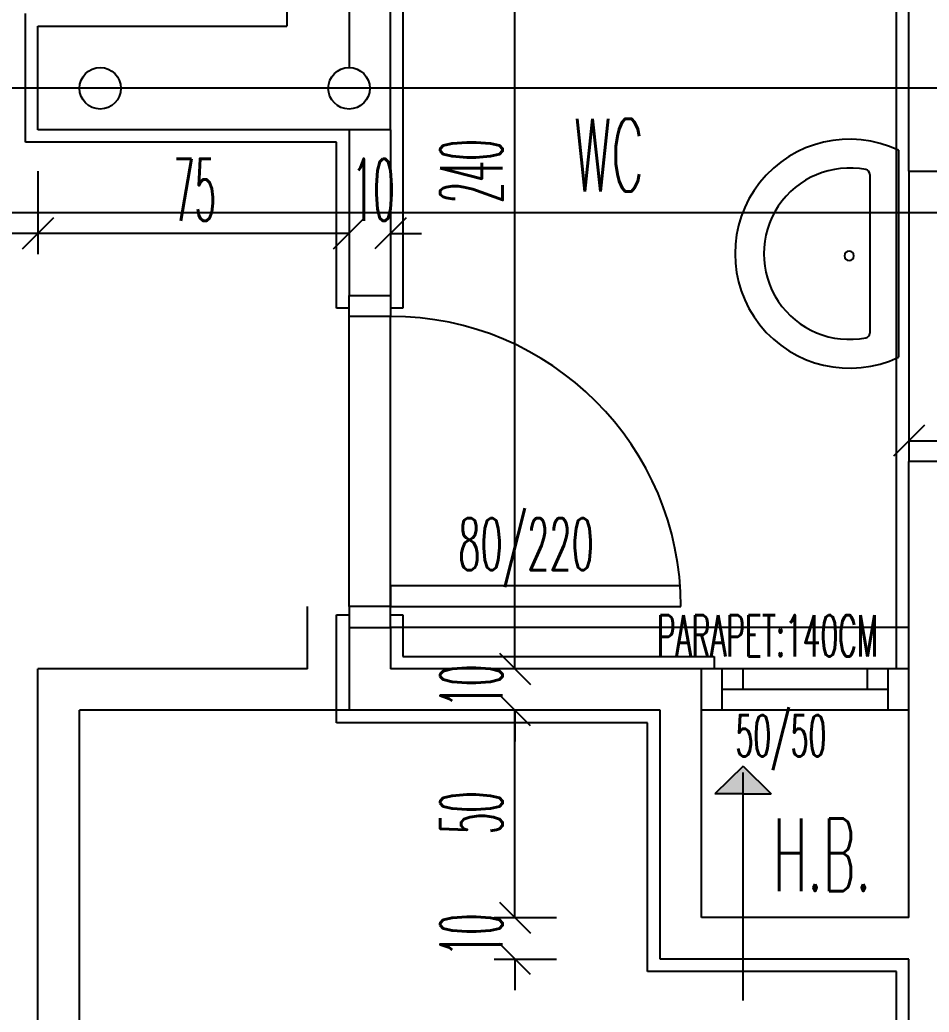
# Model space of a CAD drawing. Extents: x 78 to 306, y -397 to 18.
# Drawn here: x 271.23827 to 271.28212, y -396.52612 to -396.47826 of the extents above; entities that cross this region are included whole.
import ezdxf

# ---------------------------------------------------------------- set-up
doc = ezdxf.new("R2010")
doc.units = 0
doc.header["$LTSCALE"] = 0.5
doc.header["$MEASUREMENT"] = 0
doc.linetypes.add('DASHDOT2', pattern=[0.5, 0.25, -0.125, 0, -0.125])
doc.linetypes.add('DOT2', pattern=[0.125, 0, -0.125])
doc.layers.get('0').update_dxf_attribs({"linetype": 'CONTINUOUS'})
for name, color, linetype in [('AKS', 5, 'DASHDOT2'), ('ASHADE', 7, 'CONTINUOUS'), ('DUVAR', 6, 'CONTINUOUS'), ('IZDUSUM', 2, 'DOT2'), ('KAPI', 1, 'CONTINUOUS'), ('KOLON', 4, 'CONTINUOUS'), ('MERDIVEN', 3, 'CONTINUOUS'), ('OLCU', 31, 'CONTINUOUS'), ('SIVA', 7, 'CONTINUOUS'), ('TEFRIS', 11, 'CONTINUOUS')]:
    doc.layers.add(name, color=color, linetype=linetype)
doc.styles.add('ICMEKAN', font='romans.shx', dxfattribs={"width": 0.55, "height": 0.2})
doc.styles.add('OLCU', font='romans.shx', dxfattribs={"width": 0.6, "height": 0.125})
doc.styles.add('OLCUIC', font='ROMANS.SHX', dxfattribs={"width": 0.4, "height": 0.15})

msp = doc.modelspace()

# ---------------------------------------------------------------- hatches: boundary and pattern name
at = {"layer": 'KAPI', "ltscale": 1.4}
msp.add_hatch(color=256, dxfattribs=at).paths.add_polyline_path([(271.2745018298027, -396.5155924651806), (271.2731439419348, -396.5155924651806), (271.2717860540669, -396.5155924651806), (271.2731439419348, -396.5142626382514)])

# ---------------------------------------------------------------- linework, layer by layer
at = {"color": 0, "linetype": 'ByBlock'}
for p, q in [((271.238393941935, -396.4893098737721), (271.239893941935, -396.4878098737721)), ((271.239893941935, -396.4878098737721), (271.238393941935, -396.4893098737721)), ((271.253393941935, -396.4893098737721), (271.254893941935, -396.4878098737721)), ((271.253393941935, -396.4893098737721), (271.254893941935, -396.4878098737721)), ((271.256893941935, -396.4878098737721), (271.255393941935, -396.4893098737721)), ((271.281893941935, -396.4978098737721), (271.280393941935, -396.4993098737721)), ((271.261393941935, -396.5088098737721), (271.262893941935, -396.5103098737721)), ((271.261393941935, -396.5088098737721), (271.262893941935, -396.5103098737721)), ((271.262893941935, -396.5123098737721), (271.261393941935, -396.5108098737721)), ((271.262893941935, -396.5123098737721), (271.261393941935, -396.5108098737721)), ((271.261393941935, -396.5208098737721), (271.262893941935, -396.5223098737721)), ((271.261393941935, -396.5208098737721), (271.262893941935, -396.5223098737721)), ((271.262893941935, -396.5243098737721), (271.261393941935, -396.5228098737721))]:
    msp.add_line(p, q, dxfattribs=at)
at = {"layer": 'AKS'}
for p, q in [((271.2421439419349, -396.3515598737721), (271.2421439419349, -396.8395598737721)), ((271.2541439419349, -396.3555598737721), (271.2541439419349, -396.8355598737721)), ((271.3331439419348, -396.4815598737721), (271.0371439419357, -396.4815598737721)), ((271.3331439419348, -396.4875598737721), (271.0411439419349, -396.4875598737721))]:
    msp.add_line(p, q, dxfattribs=at)
at = {"layer": 'ASHADE'}
for centre in [(271.2421439419348, -396.4815598737721), (271.2541439419348, -396.4815598737721)]:
    msp.add_circle(centre, 0.0009999999999999432, dxfattribs=at)
at = {"layer": 'DUVAR'}
for p, q in [((271.2811439419349, -396.4855598737813), (271.2811439419338, -396.4615598737856)), ((271.2541439419284, -396.4835598737813), (271.2541439419283, -396.4915598737767)), ((271.2561439419283, -396.4835598737813), (271.2561439419283, -396.4915598737767)), ((271.2541439419285, -396.4915598737767), (271.2561439419287, -396.4915598737767)), ((271.2811439419337, -396.5215598737687), (271.281143941933, -396.4995598737813)), ((271.2541439419284, -396.5075598737765), (271.2541439419284, -396.5115598737765)), ((271.2541439419282, -396.5075598737765), (271.2561439419283, -396.5075598737765)), ((271.2561439419283, -396.5075598737765), (271.2561439419283, -396.5095598737765)), ((271.2711439419335, -396.5095598737766), (271.2561439419283, -396.5095598737765)), ((271.2711439419339, -396.5215598737688), (271.2711439419335, -396.5095598737766)), ((271.2691439419333, -396.5115598737766), (271.2541439419284, -396.5115598737765)), ((271.2691439419337, -396.5235598737777), (271.2691439419333, -396.5115598737771)), ((271.269143941934, -396.5235598737777), (271.2691439419335, -396.5115598737771)), ((271.2711439419336, -396.5215598737688), (271.2711439419333, -396.511559873777)), ((271.2811439419364, -396.5215598737687), (271.2711439419336, -396.5215598737688)), ((271.2811439419364, -396.5235598737687), (271.2691439419337, -396.5235598737688)), ((271.2811439419351, -396.5655598737721), (271.2811439419337, -396.5235598737687))]:
    msp.add_line(p, q, dxfattribs=at)
at = {"layer": 'IZDUSUM', "ltscale": 0.6}
for p, q in [((271.256143941935, -396.5075598737721), (271.256143941935, -396.5045598737721)), ((271.252143941935, -396.5095598737721), (271.252143941935, -396.5065598737721)), ((271.2811439419334, -396.5075598737721), (271.256143941929, -396.5075598737721)), ((271.2391439419355, -396.5795598737758), (271.2391439419355, -396.5095598737759)), ((271.252143941935, -396.5095598737758), (271.2391439419355, -396.5095598737759)), ((271.2411439419356, -396.5775598737757), (271.2411439419356, -396.5115598737764)), ((271.2691439419335, -396.5115598737766), (271.2411439419356, -396.5115598737764))]:
    msp.add_line(p, q, dxfattribs=at)
at = {"layer": 'KAPI'}
for p, q in [((271.2541439419285, -396.4925598737764), (271.2541439419285, -396.4915598737767)), ((271.2561439419287, -396.4915598737767), (271.2561439419287, -396.4925598737765)), ((271.2561439419287, -396.4925598737765), (271.2541439419285, -396.4925598737764)), ((271.2541439419282, -396.5065598737764), (271.2541439419285, -396.4925598737764)), ((271.256143941935, -396.5055598737721), (271.256143941935, -396.4925598737721)), ((271.2701081819721, -396.5055598737769), (271.2561439419284, -396.5055598737763)), ((271.2561439419284, -396.5055598737763), (271.2561439419284, -396.5065598737764)), ((271.2561439419284, -396.5065598737764), (271.2541439419282, -396.5065598737764)), ((271.2541439419282, -396.5065598737764), (271.2541439419282, -396.5075598737765)), ((271.2561439419284, -396.5065598737764), (271.2701439419283, -396.5065598737767)), ((271.2561439419283, -396.5075598737765), (271.2561439419284, -396.5065598737764)), ((271.2811439419336, -396.5095598737767), (271.2711439419335, -396.5095598737766)), ((271.2811439419336, -396.5115598737767), (271.2711439419335, -396.5115598737766))]:
    msp.add_line(p, q, dxfattribs=at)
at = {"layer": 'KAPI', "ltscale": 1.4}
for p, q in [((271.272143941935, -396.5115598737721), (271.272143941935, -396.5095598737721)), ((271.273143941935, -396.5105598737721), (271.273143941935, -396.5095598737721)), ((271.279143941935, -396.5105598737721), (271.279143941935, -396.5095598737721)), ((271.280143941935, -396.5115598737721), (271.280143941935, -396.5095598737721)), ((271.280143941935, -396.5105598737721), (271.272143941935, -396.5105598737721)), ((271.2731439419348, -396.5142626382514), (271.2717860540669, -396.5155924651806)), ((271.2731439419348, -396.5142626382514), (271.2745018298027, -396.5155924651806)), ((271.273143941935, -396.5255598737721), (271.273143941935, -396.5145598737721)), ((271.2731439419348, -396.5155924651806), (271.2717860540669, -396.5155924651806)), ((271.2731439419348, -396.5155924651806), (271.2745018298027, -396.5155924651806))]:
    msp.add_line(p, q, dxfattribs=at)
at = {"layer": 'KAPI'}
msp.add_arc((271.2561439419284, -396.5065598737764), 0.0139999999999452, 359.9999999988601, 89.99999999886009, dxfattribs=at)
at = {"layer": 'KOLON'}
for p, q in [((271.2511439419349, -396.4575598737813), (271.2511439419349, -396.4785598737849)), ((271.2561439419349, -396.4835598737813), (271.2561439419349, -396.4575598737813)), ((271.239143941935, -396.4835598737813), (271.239143941935, -396.4785598737843)), ((271.239143941935, -396.4785598737843), (271.2511439419349, -396.4785598737849)), ((271.2561439419283, -396.4835598737813), (271.239143941935, -396.4835598737813)), ((271.2811439419349, -396.4855598737813), (271.2861439419349, -396.4855598737813)), ((271.2811439419349, -396.4855598737813), (271.2811439419349, -396.4995598737813)), ((271.2861439419349, -396.4995598737813), (271.2811439419349, -396.4995598737813))]:
    msp.add_line(p, q, dxfattribs=at)
at = {"layer": 'OLCU', "ltscale": 1.4}
for p, q in [((271.262143941935, -396.5095598737721), (271.262143941935, -396.4615598737721)), ((271.239143941935, -396.4855598737721), (271.239143941935, -396.4895598737721)), ((271.239143941935, -396.4885598737721), (271.153143941935, -396.4885598737721)), ((271.254143941935, -396.4885598737721), (271.239143941935, -396.4885598737721)), ((271.254143941935, -396.4885598737721), (271.252643941935, -396.4885598737721)), ((271.256143941935, -396.4885598737721), (271.257643941935, -396.4885598737721)), ((271.281143941935, -396.4985598737721), (271.286143941935, -396.4985598737721)), ((271.262143941935, -396.5095598737721), (271.262143941935, -396.5080598737721)), ((271.262143941935, -396.5115598737721), (271.262143941935, -396.5130598737721)), ((271.262143941935, -396.5215598737721), (271.262143941935, -396.5115598737721)), ((271.262143941935, -396.5215598737721), (271.262143941935, -396.5200598737721)), ((271.261143941935, -396.5215598737721), (271.264143941935, -396.5215598737721)), ((271.261143941935, -396.5235598737721), (271.264143941935, -396.5235598737721)), ((271.262143941935, -396.5235598737721), (271.262143941935, -396.5250598737721))]:
    msp.add_line(p, q, dxfattribs=at)
at = {"layer": 'SIVA', "ltscale": 1.4}
for p, q in [((271.2567439419349, -396.4621598737867), (271.2567439419349, -396.4835598737813)), ((271.2805439419349, -396.4855598737813), (271.2805439419338, -396.4621598737857)), ((271.238543941935, -396.4841598737813), (271.238543941935, -396.4779598737843)), ((271.2567439419349, -396.4835598737813), (271.2567439419278, -396.4921598737768)), ((271.2535439419283, -396.4841598737813), (271.238543941935, -396.4841598737813)), ((271.2535439419283, -396.4921598737767), (271.2535439419283, -396.4841598737813)), ((271.280543941933, -396.4995598737813), (271.2805439419349, -396.4855598737813)), ((271.2541439419285, -396.4921598737767), (271.2535439419283, -396.4921598737767)), ((271.2567439419278, -396.4921598737768), (271.2561439419287, -396.4921598737767)), ((271.2805439419333, -396.5095598737767), (271.280543941933, -396.4995598737813)), ((271.2535439419283, -396.5121598737765), (271.2535439419283, -396.5069598737765)), ((271.2535439419283, -396.5069598737765), (271.2541439419282, -396.5069598737765)), ((271.2561439419284, -396.5069598737765), (271.2567439419283, -396.5069598737765)), ((271.2567439419283, -396.5069598737765), (271.2567439419283, -396.5089598737765)), ((271.2567439419283, -396.5089598737765), (271.2717439419334, -396.5089598737766)), ((271.2717439419334, -396.5089598737766), (271.2717439419334, -396.5095598737766)), ((271.2685439419336, -396.5121598737766), (271.2535439419283, -396.5121598737765)), ((271.268543941934, -396.5241598737688), (271.2685439419336, -396.5121598737766)), ((271.2805439419337, -396.5241598737687), (271.268543941934, -396.5241598737688)), ((271.2805439419349, -396.5655598737813), (271.2805439419337, -396.5241598737687))]:
    msp.add_line(p, q, dxfattribs=at)
at = {"layer": 'TEFRIS'}
for p, q in [((271.2806439419359, -396.4845496771239), (271.2806439419359, -396.4945286797819)), ((271.2792529095191, -396.4857114307971), (271.2792529095191, -396.4933669261087))]:
    msp.add_line(p, q, dxfattribs=at)
for centre, radius, start, end in [((271.2782777983602, -396.4895391784536), 0.005522115440103586, 64.62854787089775, 295.371452129172), ((271.2782777983602, -396.4895391784536), 0.004131083023267418, 79.01105390474059, 280.9889460952594), ((271.2790210707826, -396.4857114307975), 0.0002318387361393612, 0, 79.01105390474059), ((271.278260096322, -396.4896421463996), 0.0002318387361393151, 0, 180), ((271.278260096322, -396.4896421463996), 0.0002318387361393151, 180, 0), ((271.2790210707826, -396.4933669261091), 0.0002318387361393612, 280.9889460952594, 0)]:
    msp.add_arc(centre, radius, start, end, dxfattribs=at)

# ---------------------------------------------------------------- texts
at = {"layer": 'KAPI', "style": 'OLCU', "width": 0.5}
msp.add_text('80/220', height=0.002499999999999999, rotation=359.9999999982087, dxfattribs=at).set_placement((271.259411846748, -396.5047949472535))
at = {"layer": 'KAPI', "linetype": 'Continuous', "style": 'ICMEKAN', "width": 0.5}
for s, p in [('PARAPET:140CM', (271.2689902683609, -396.5089657061786)), ('50/50', (271.2727834623395, -396.5137875804704))]:
    msp.add_text(s, height=0.002, dxfattribs=at).set_placement(p)
at = {"layer": 'MERDIVEN', "linetype": 'ByBlock', "style": 'OLCU', "width": 0.5}
for s, p in [('WC', (271.2649871672061, -396.4865328959293)), ('H.B.', (271.2745926960613, -396.5202770703841))]:
    msp.add_text(s, height=0.0035, dxfattribs=at).set_placement(p)
at = {"layer": 'OLCU', "style": 'OLCUIC', "width": 0.4}
for s, p in [('240', (271.261543941935, -396.487102730915)), ('10', (271.261543941935, -396.5114170166293)), ('50', (271.261543941935, -396.5175313023435)), ('10', (271.261543941935, -396.5234170166292))]:
    msp.add_text(s, height=0.003, rotation=90, dxfattribs=at).set_placement(p)
for s, p in [('75', (271.2456725133636, -396.4879598737721)), ('10', (271.2542867990779, -396.4879598737721))]:
    msp.add_text(s, height=0.003, dxfattribs=at).set_placement(p)

doc.saveas('drawing.dxf')
